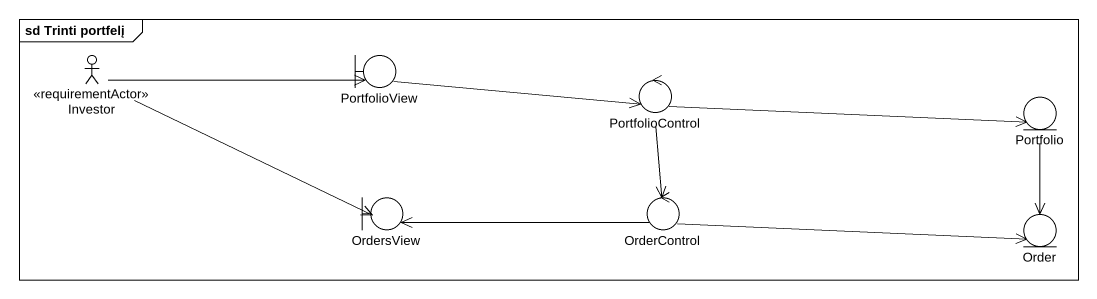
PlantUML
@startuml
mainframe sd Trinti portfelį
actor Investor <<requirementActor>>
boundary PortfolioView
control PortfolioControl
entity Portfolio
boundary OrdersView
control OrderControl
entity Order
Investor -right-> PortfolioView
Investor -right-> OrdersView
PortfolioView -right-> PortfolioControl
PortfolioControl -right-> Portfolio
PortfolioControl --> OrderControl
Portfolio --> Order
OrderControl -left-> OrdersView
OrderControl -right-> Order
@enduml
